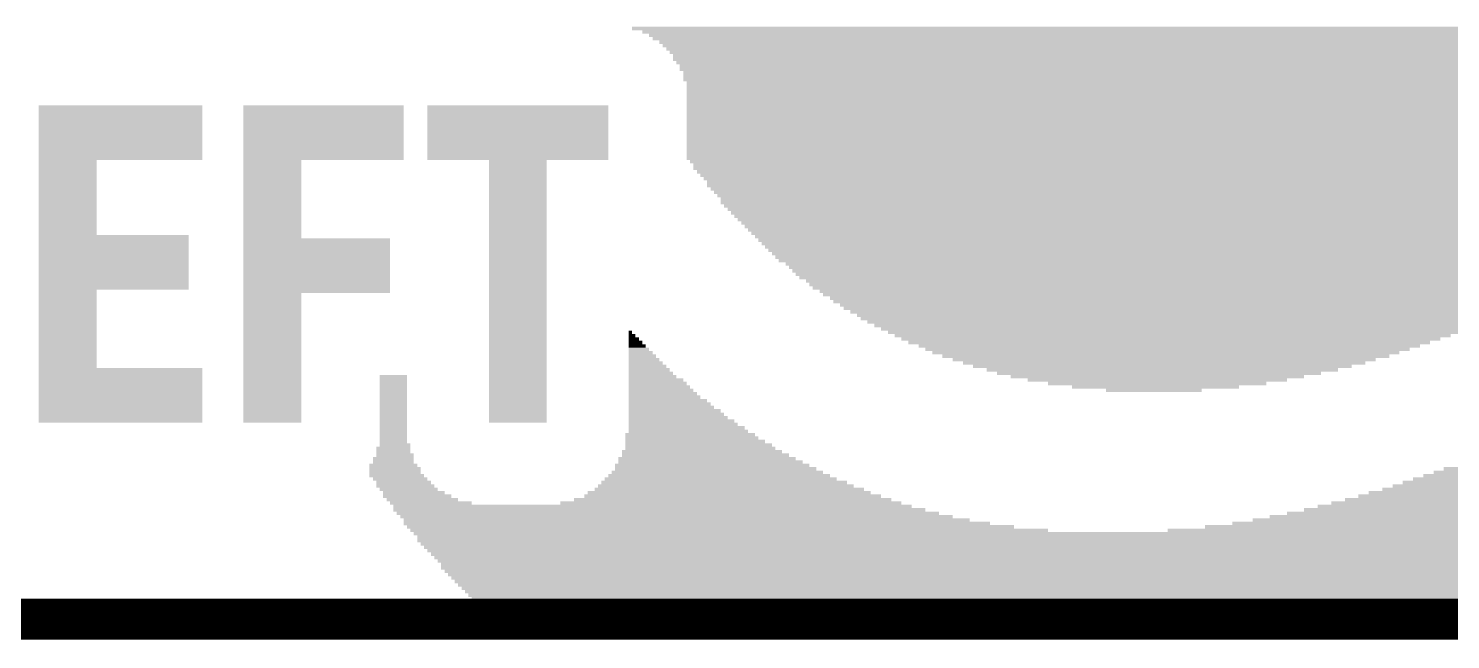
# Model space of a CAD drawing. Extents: x -11 to 71.5, y -12.5 to 39.9.
# Drawn here: x 49.31 to 58.13, y -0.13 to 3.66 of the extents above; entities that cross this region are included whole.
import ezdxf

# ---------------------------------------------------------------- set-up
doc = ezdxf.new("R2010")
doc.units = 0
for name, color, linetype in [('1', 12, 'CONTINUOUS'), ('16', 132, 'CONTINUOUS'), ('20', 4, 'CONTINUOUS'), ('21', 40, 'CONTINUOUS'), ('47', 253, 'CONTINUOUS')]:
    doc.layers.add(name, color=color, linetype=linetype)

# ---------------------------------------------------------------- blocks, each defined once
blk = doc.blocks.new('RECT')
blk.add_solid([(-0.5, -0.5), (0.5, -0.5), (-0.5, 0.5), (0.5, 0.5)])

msp = doc.modelspace()

# ---------------------------------------------------------------- linework, layer by layer
at = {"layer": '1', "const_width": 0.254}
msp.add_lwpolyline([(0, 0), (65.024, 0)], dxfattribs=at)
at = {"layer": '16', "const_width": 0.254}
msp.add_lwpolyline([(0, 0), (65.024, 0)], dxfattribs=at)
at = {"layer": '20'}
msp.add_line((3, 0), (62, 0), dxfattribs=at)
at = {"layer": '47', "const_width": 0.13}
msp.add_lwpolyline([(31, 0), (71.45, 0)], dxfattribs=at)

# ---------------------------------------------------------------- block references
at = {"layer": '21', "yscale": 0.0212}
for p, xscale in [((57.0736, 3.6617), 8.043), ((57.0948, 3.6405), 7.9583), ((57.1054, 3.6194), 7.8949), ((57.1054, 3.5982), 7.8525), ((57.1054, 3.577), 7.7679), ((57.1054, 3.5559), 7.7255), ((57.1054, 3.5347), 7.6832), ((57.1054, 3.5135), 7.6409), ((57.0948, 3.4712), 7.5774), ((57.1054, 3.4924), 7.5985), ((57.0948, 3.45), 7.535), ((57.0948, 3.4289), 7.4927), ((57.0842, 3.4077), 7.4715), ((57.0736, 3.3865), 7.408), ((57.0631, 3.3654), 7.3869), ((57.0525, 3.3442), 7.3657), ((57.0207, 3.2595), 7.2599), ((57.0525, 3.323), 7.3234), ((57.0419, 3.3019), 7.3022), ((57.0313, 3.2807), 7.281), ((49.8773, 3.1749), 1.016), ((51.1366, 3.1749), 0.9948), ((52.3431, 3.1749), 1.1218), ((56.989, 3.2172), 7.1964), ((56.9784, 3.196), 7.1752), ((56.9678, 3.1749), 7.154), ((56.9996, 3.2384), 7.2175), ((49.8773, 3.1537), 1.016), ((49.8773, 3.1325), 1.016), ((49.8773, 3.1114), 1.016), ((49.8773, 3.0902), 1.016), ((51.1366, 3.1537), 0.9948), ((51.1366, 3.1325), 0.9948), ((51.1366, 3.1114), 0.9948), ((51.1366, 3.0902), 0.9948), ((52.3431, 3.1537), 1.1218), ((52.3431, 3.1325), 1.1218), ((52.3431, 3.1114), 1.1218), ((52.3431, 3.0902), 1.1218), ((56.9572, 3.1537), 7.1329), ((56.9361, 3.1325), 7.0906), ((56.9255, 3.1114), 7.0694), ((56.9149, 3.0902), 7.0482), ((49.8773, 3.069), 1.016), ((49.8773, 3.0479), 1.016), ((49.8773, 3.0267), 1.016), ((49.8773, 3.0055), 1.016), ((51.1366, 3.069), 0.9948), ((51.1366, 3.0479), 0.9948), ((51.1366, 3.0267), 0.9948), ((51.1366, 3.0055), 0.9948), ((52.3431, 3.069), 1.1218), ((52.3431, 3.0479), 1.1218), ((52.3431, 3.0267), 1.1218), ((52.3431, 3.0055), 1.1218), ((56.9043, 3.069), 7.0271), ((56.8831, 3.0479), 6.9847), ((56.8726, 3.0267), 6.9636), ((56.862, 3.0055), 6.9424), ((49.8773, 2.9844), 1.016), ((49.8773, 2.9632), 1.016), ((49.8773, 2.942), 1.016), ((49.8773, 2.9209), 1.016), ((51.1366, 2.9844), 0.9948), ((51.1366, 2.9632), 0.9948), ((51.1366, 2.942), 0.9948), ((51.1366, 2.9209), 0.9948), ((52.3431, 2.9844), 1.1218), ((52.3431, 2.9632), 1.1218), ((52.3431, 2.942), 1.1218), ((52.3431, 2.9209), 1.1218), ((56.8302, 2.9632), 6.8789), ((56.8408, 2.9844), 6.9001), ((56.8196, 2.942), 6.8577), ((56.8091, 2.9209), 6.8366), ((49.8773, 2.8997), 1.016), ((49.8773, 2.8786), 1.016), ((49.8773, 2.8574), 1.016), ((49.5492, 2.8362), 0.3598), ((49.5492, 2.8151), 0.3598), ((51.1366, 2.8997), 0.9948), ((51.1366, 2.8786), 0.9948), ((51.1366, 2.8574), 0.9948), ((50.8191, 2.8362), 0.3598), ((50.8191, 2.8151), 0.3598), ((52.3431, 2.8997), 1.1218), ((52.3431, 2.8786), 1.1218), ((52.3431, 2.8574), 1.1218), ((52.3431, 2.8362), 0.3598), ((52.3431, 2.8151), 0.3598), ((56.7773, 2.8786), 6.7731), ((56.7667, 2.8574), 6.7519), ((56.7879, 2.8997), 6.7942), ((56.7561, 2.8362), 6.6884), ((56.7561, 2.8151), 6.6461), ((49.5492, 2.7939), 0.3598), ((49.5492, 2.7727), 0.3598), ((49.5492, 2.7516), 0.3598), ((49.5492, 2.7304), 0.3598), ((50.8191, 2.7939), 0.3598), ((50.8191, 2.7727), 0.3598), ((50.8191, 2.7516), 0.3598), ((50.8191, 2.7304), 0.3598), ((52.3431, 2.7939), 0.3598), ((52.3431, 2.7727), 0.3598), ((52.3431, 2.7516), 0.3598), ((52.3431, 2.7304), 0.3598), ((56.735, 2.7939), 6.6037), ((56.735, 2.7727), 6.5614), ((56.735, 2.7516), 6.5191), ((56.7244, 2.7304), 6.4556), ((49.5492, 2.7092), 0.3598), ((49.5492, 2.6881), 0.3598), ((49.5492, 2.6669), 0.3598), ((49.5492, 2.6457), 0.3598), ((50.8191, 2.7092), 0.3598), ((50.8191, 2.6881), 0.3598), ((50.8191, 2.6669), 0.3598), ((50.8191, 2.6457), 0.3598), ((52.3431, 2.7092), 0.3598), ((52.3431, 2.6881), 0.3598), ((52.3431, 2.6669), 0.3598), ((52.3431, 2.6457), 0.3598), ((56.7032, 2.6881), 6.3709), ((56.7244, 2.7092), 6.4132), ((56.7032, 2.6669), 6.3286), ((56.6926, 2.6457), 6.2651), ((49.5492, 2.6246), 0.3598), ((49.5492, 2.6034), 0.3598), ((49.5492, 2.5822), 0.3598), ((49.5492, 2.5611), 0.3598), ((50.8191, 2.6246), 0.3598), ((50.8191, 2.6034), 0.3598), ((50.8191, 2.5822), 0.3598), ((50.8191, 2.5611), 0.3598), ((52.3431, 2.6246), 0.3598), ((52.3431, 2.6034), 0.3598), ((52.3431, 2.5822), 0.3598), ((52.3431, 2.5611), 0.3598), ((56.6927, 2.6246), 6.2228), ((56.6821, 2.6034), 6.1593), ((56.6715, 2.5822), 6.1381), ((56.6609, 2.5611), 6.0746), ((49.5492, 2.5399), 0.3598), ((49.5492, 2.5187), 0.3598), ((49.5492, 2.4976), 0.3598), ((49.5492, 2.4764), 0.3598), ((50.8191, 2.5399), 0.3598), ((50.8191, 2.5187), 0.3598), ((50.8191, 2.4976), 0.3598), ((50.8191, 2.4764), 0.3598), ((52.3431, 2.5399), 0.3598), ((52.3431, 2.5187), 0.3598), ((52.3431, 2.4976), 0.3598), ((52.3431, 2.4764), 0.3598), ((56.6609, 2.5399), 6.0323), ((56.6503, 2.5187), 5.9688), ((56.6503, 2.4976), 5.9264), ((56.6397, 2.4764), 5.8629), ((49.5492, 2.4552), 0.3598), ((49.5492, 2.4341), 0.3598), ((49.5492, 2.4129), 0.3598), ((49.5492, 2.3917), 0.3598), ((50.8191, 2.4552), 0.3598), ((50.8191, 2.4341), 0.3598), ((50.8191, 2.4129), 0.3598), ((50.8191, 2.3917), 0.3598), ((52.3431, 2.4552), 0.3598), ((52.3431, 2.4341), 0.3598), ((52.3431, 2.4129), 0.3598), ((52.3431, 2.3917), 0.3598), ((56.6397, 2.4552), 5.8206), ((56.6292, 2.4341), 5.7571), ((56.6186, 2.4129), 5.6936), ((56.6186, 2.3917), 5.6513), ((49.8349, 2.3706), 0.9313), ((49.8349, 2.3494), 0.9313), ((49.8349, 2.3282), 0.9313), ((49.8349, 2.3071), 0.9313), ((49.8349, 2.2859), 0.9313), ((50.8191, 2.3706), 0.3598), ((51.0943, 2.3494), 0.9101), ((51.0943, 2.3282), 0.9101), ((51.0943, 2.3071), 0.9101), ((51.0943, 2.2859), 0.9101), ((52.3431, 2.3706), 0.3598), ((52.3431, 2.3494), 0.3598), ((52.3431, 2.3282), 0.3598), ((52.3431, 2.3071), 0.3598), ((52.3431, 2.2859), 0.3598), ((56.608, 2.3706), 5.5878), ((56.5974, 2.3494), 5.5243), ((56.5974, 2.3282), 5.4819), ((56.5868, 2.3071), 5.4184), ((56.5762, 2.2859), 5.355), ((49.8349, 2.2647), 0.9313), ((49.8349, 2.2436), 0.9313), ((49.8349, 2.2224), 0.9313), ((49.8349, 2.2012), 0.9313), ((51.0943, 2.2647), 0.9101), ((51.0943, 2.2436), 0.9101), ((51.0943, 2.2224), 0.9101), ((51.0943, 2.2012), 0.9101), ((52.3431, 2.2647), 0.3598), ((52.3431, 2.2436), 0.3598), ((52.3431, 2.2224), 0.3598), ((52.3431, 2.2012), 0.3598), ((56.5657, 2.2647), 5.2915), ((56.5657, 2.2436), 5.2491), ((56.5551, 2.2224), 5.1856), ((56.5551, 2.2012), 5.101), ((49.8349, 2.1801), 0.9313), ((49.8349, 2.1589), 0.9313), ((49.8349, 2.1377), 0.9313), ((49.8349, 2.1166), 0.9313), ((51.0943, 2.1801), 0.9101), ((51.0943, 2.1589), 0.9101), ((51.0943, 2.1377), 0.9101), ((51.0943, 2.1166), 0.9101), ((52.3431, 2.1801), 0.3598), ((52.3431, 2.1589), 0.3598), ((52.3431, 2.1377), 0.3598), ((52.3431, 2.1166), 0.3598), ((56.5445, 2.1801), 5.0375), ((56.5339, 2.1589), 4.974), ((56.5233, 2.1377), 4.9105), ((56.5127, 2.1166), 4.847), ((49.8349, 2.0954), 0.9313), ((49.8349, 2.0743), 0.9313), ((49.8349, 2.0531), 0.9313), ((49.5492, 2.0319), 0.3598), ((51.0943, 2.0954), 0.9101), ((51.0943, 2.0743), 0.9101), ((51.0943, 2.0531), 0.9101), ((51.0943, 2.0319), 0.9101), ((52.3431, 2.0954), 0.3598), ((52.3431, 2.0743), 0.3598), ((52.3431, 2.0531), 0.3598), ((52.3431, 2.0319), 0.3598), ((56.5233, 2.0954), 4.7835), ((56.5127, 2.0743), 4.72), ((56.5022, 2.0531), 4.6565), ((56.4916, 2.0319), 4.5507), ((49.5492, 2.0108), 0.3598), ((49.5492, 1.9896), 0.3598), ((49.5492, 1.9684), 0.3598), ((49.5492, 1.9473), 0.3598), ((50.8191, 2.0108), 0.3598), ((50.8191, 1.9896), 0.3598), ((50.8191, 1.9684), 0.3598), ((50.8191, 1.9473), 0.3598), ((52.3431, 2.0108), 0.3598), ((52.3431, 1.9896), 0.3598), ((52.3431, 1.9684), 0.3598), ((52.3431, 1.9473), 0.3598), ((56.481, 2.0108), 4.4872), ((56.481, 1.9896), 4.4025), ((56.4704, 1.9684), 4.339), ((56.4704, 1.9473), 4.2543), ((49.5492, 1.9261), 0.3598), ((49.5492, 1.9049), 0.3598), ((49.5492, 1.8838), 0.3598), ((49.5492, 1.8626), 0.3598), ((50.8191, 1.9261), 0.3598), ((50.8191, 1.9049), 0.3598), ((50.8191, 1.8838), 0.3598), ((50.8191, 1.8626), 0.3598), ((52.3431, 1.9261), 0.3598), ((52.3431, 1.9049), 0.3598), ((52.3431, 1.8838), 0.3598), ((52.3431, 1.8626), 0.3598), ((56.4598, 1.9261), 4.1908), ((56.4492, 1.9049), 4.085), ((56.4492, 1.8838), 4.0003), ((56.4387, 1.8626), 3.9368), ((49.5492, 1.8414), 0.3598), ((49.5492, 1.8203), 0.3598), ((49.5492, 1.7991), 0.3598), ((49.5492, 1.7779), 0.3598), ((49.5492, 1.7568), 0.3598), ((50.8191, 1.8414), 0.3598), ((50.8191, 1.8203), 0.3598), ((50.8191, 1.7991), 0.3598), ((50.8191, 1.7779), 0.3598), ((50.8191, 1.7568), 0.3598), ((52.3431, 1.8414), 0.3598), ((52.3431, 1.8203), 0.3598), ((52.3431, 1.7991), 0.3598), ((52.3431, 1.7779), 0.3598), ((52.3431, 1.7568), 0.3598), ((53.0415, 1.7779), 0.0212), ((53.0521, 1.7568), 0.0423), ((56.4281, 1.8414), 3.831), ((56.4281, 1.8203), 3.7463), ((56.4175, 1.7991), 3.6405), ((56.4175, 1.7779), 3.5559), ((56.4069, 1.7568), 3.45), ((49.5492, 1.7356), 0.3598), ((49.5492, 1.7144), 0.3598), ((49.5492, 1.6933), 0.3598), ((49.5492, 1.6721), 0.3598), ((50.8191, 1.7356), 0.3598), ((50.8191, 1.7144), 0.3598), ((50.8191, 1.6933), 0.3598), ((50.8191, 1.6721), 0.3598), ((52.3431, 1.7356), 0.3598), ((52.3431, 1.7144), 0.3598), ((52.3431, 1.6933), 0.3598), ((52.3431, 1.6721), 0.3598), ((53.0627, 1.7356), 0.0635), ((53.0733, 1.7144), 0.0847), ((53.0839, 1.6933), 0.1058), ((53.0945, 1.6721), 0.127), ((56.3963, 1.7356), 3.3442), ((56.3857, 1.7144), 3.2384), ((56.3857, 1.6933), 3.1114), ((56.3752, 1.6721), 3.0055), ((49.5492, 1.6509), 0.3598), ((49.5492, 1.6298), 0.3598), ((49.5492, 1.6086), 0.3598), ((49.5492, 1.5874), 0.3598), ((50.8191, 1.6509), 0.3598), ((50.8191, 1.6298), 0.3598), ((50.8191, 1.6086), 0.3598), ((50.8191, 1.5874), 0.3598), ((52.3431, 1.6509), 0.3598), ((52.3431, 1.6298), 0.3598), ((52.3431, 1.6086), 0.3598), ((52.3431, 1.5874), 0.3598), ((53.105, 1.6509), 0.1482), ((53.1156, 1.6298), 0.1693), ((53.1262, 1.6086), 0.1905), ((53.1368, 1.5874), 0.2117), ((56.3646, 1.6509), 2.8997), ((56.3646, 1.6298), 2.7727), ((56.354, 1.6086), 2.6246), ((56.354, 1.5874), 2.4976), ((49.5492, 1.5663), 0.3598), ((49.8773, 1.5451), 1.016), ((49.8773, 1.5239), 1.016), ((49.8773, 1.5028), 1.016), ((50.8191, 1.5663), 0.3598), ((50.8191, 1.5451), 0.3598), ((50.8191, 1.5239), 0.3598), ((50.8191, 1.5028), 0.3598), ((51.5705, 1.5028), 0.1693), ((52.3431, 1.5663), 0.3598), ((52.3431, 1.5451), 0.3598), ((52.3431, 1.5239), 0.3598), ((52.3431, 1.5028), 0.3598), ((53.1685, 1.5239), 0.2752), ((53.1791, 1.5028), 0.2963), ((53.1474, 1.5663), 0.2328), ((53.158, 1.5451), 0.254), ((56.3434, 1.5663), 2.3494), ((56.3434, 1.5451), 2.1801), ((56.3222, 1.5239), 2.0108), ((56.3117, 1.5028), 1.8203), ((49.8773, 1.4816), 1.016), ((49.8773, 1.4604), 1.016), ((49.8773, 1.4393), 1.016), ((49.8773, 1.4181), 1.016), ((50.8191, 1.4816), 0.3598), ((50.8191, 1.4604), 0.3598), ((50.8191, 1.4393), 0.3598), ((50.8191, 1.4181), 0.3598), ((51.5705, 1.4816), 0.1693), ((51.5705, 1.4604), 0.1693), ((51.5705, 1.4393), 0.1693), ((51.5705, 1.4181), 0.1693), ((52.3431, 1.4816), 0.3598), ((52.3431, 1.4604), 0.3598), ((52.3431, 1.4393), 0.3598), ((52.3431, 1.4181), 0.3598), ((53.2003, 1.4816), 0.3387), ((53.232, 1.4181), 0.4022), ((53.2109, 1.4604), 0.3598), ((53.2215, 1.4393), 0.381), ((56.3117, 1.4816), 1.6086), ((56.3117, 1.4604), 1.3546), ((56.3011, 1.4393), 1.0371), ((56.2905, 1.4181), 0.5926), ((49.8773, 1.3969), 1.016), ((49.8773, 1.3758), 1.016), ((49.8773, 1.3546), 1.016), ((49.8773, 1.3334), 1.016), ((50.8191, 1.3969), 0.3598), ((50.8191, 1.3758), 0.3598), ((50.8191, 1.3546), 0.3598), ((50.8191, 1.3334), 0.3598), ((51.5705, 1.3969), 0.1693), ((51.5705, 1.3758), 0.1693), ((51.5705, 1.3546), 0.1693), ((51.5705, 1.3334), 0.1693), ((52.3431, 1.3969), 0.3598), ((52.3431, 1.3758), 0.3598), ((52.3431, 1.3546), 0.3598), ((52.3431, 1.3334), 0.3598), ((53.2532, 1.3758), 0.4445), ((53.2426, 1.3969), 0.4233), ((53.2744, 1.3546), 0.4868), ((53.285, 1.3334), 0.508), ((49.8773, 1.3123), 1.016), ((49.8773, 1.2911), 1.016), ((49.8773, 1.2699), 1.016), ((49.8773, 1.2488), 1.016), ((49.8773, 1.2276), 1.016), ((50.8191, 1.3123), 0.3598), ((50.8191, 1.2911), 0.3598), ((50.8191, 1.2699), 0.3598), ((50.8191, 1.2488), 0.3598), ((50.8191, 1.2276), 0.3598), ((51.5705, 1.3123), 0.1693), ((51.5705, 1.2911), 0.1693), ((51.5705, 1.2699), 0.1693), ((51.5705, 1.2488), 0.1693), ((51.5705, 1.2276), 0.1693), ((52.3431, 1.3123), 0.3598), ((52.3431, 1.2911), 0.3598), ((52.3431, 1.2699), 0.3598), ((52.3431, 1.2488), 0.3598), ((52.3431, 1.2276), 0.3598), ((53.2955, 1.3123), 0.5291), ((53.3167, 1.2911), 0.5715), ((53.3273, 1.2699), 0.5926), ((53.3379, 1.2488), 0.6138), ((53.359, 1.2276), 0.6561), ((51.5705, 1.2065), 0.1693), ((51.5705, 1.1853), 0.1693), ((51.5705, 1.1641), 0.1693), ((51.5705, 1.143), 0.1693), ((53.4119, 1.143), 0.8043), ((53.3696, 1.2065), 0.6773), ((53.3908, 1.1853), 0.7196), ((53.4014, 1.1641), 0.7408), ((51.5705, 1.0583), 0.2117), ((51.5705, 1.1218), 0.1693), ((51.5705, 1.1006), 0.1693), ((51.5811, 1.0795), 0.1905), ((53.4225, 1.1218), 0.8255), ((53.4437, 1.1006), 0.8678), ((53.4754, 1.0583), 0.9313), ((53.4649, 1.0795), 0.9101), ((51.5705, 0.9948), 0.254), ((51.5705, 0.9736), 0.254), ((51.5705, 1.0371), 0.2117), ((51.5811, 1.016), 0.2328), ((53.5389, 0.9736), 1.143), ((53.5178, 0.9948), 1.1006), ((53.486, 1.0371), 0.9948), ((53.5072, 1.016), 1.0371), ((51.5705, 0.9525), 0.2963), ((51.5811, 0.9313), 0.3175), ((51.5811, 0.9101), 0.3175), ((51.5917, 0.889), 0.3387), ((53.5919, 0.889), 1.3758), ((53.5813, 0.9101), 1.3123), ((53.5495, 0.9525), 1.2065), ((53.5707, 0.9313), 1.2488), ((59.3913, 0.889), 2.8574), ((59.4336, 0.9101), 2.8151), ((59.476, 0.9313), 2.7727), ((51.6129, 0.8678), 0.3387), ((51.634, 0.8466), 0.3387), ((51.6446, 0.8255), 0.3598), ((51.6658, 0.8043), 0.3598), ((53.6554, 0.8043), 1.6721), ((53.6342, 0.8255), 1.5874), ((53.6236, 0.8466), 1.5239), ((53.6024, 0.8678), 1.4393), ((59.2008, 0.8043), 2.9844), ((59.2537, 0.8255), 2.9632), ((59.296, 0.8466), 2.9209), ((59.3384, 0.8678), 2.8786), ((51.6975, 0.7831), 0.381), ((51.7187, 0.762), 0.4233), ((51.7504, 0.7408), 0.4445), ((51.8033, 0.7196), 0.508), ((53.1791, 0.6985), 3.2172), ((53.6659, 0.7196), 2.1166), ((53.6765, 0.7408), 1.9684), ((53.6765, 0.762), 1.8414), ((53.6554, 0.7831), 1.7568), ((58.9256, 0.6985), 3.2384), ((58.9891, 0.7196), 3.196), ((59.0421, 0.7408), 3.1325), ((59.1056, 0.762), 3.0902), ((59.1479, 0.7831), 3.0479), ((53.2215, 0.6773), 3.3019), ((53.2744, 0.6561), 3.3654), ((53.3273, 0.635), 3.4289), ((53.3908, 0.6138), 3.5135), ((58.6717, 0.6138), 3.5347), ((58.7352, 0.635), 3.45), ((58.8092, 0.6561), 3.3865), ((58.8727, 0.6773), 3.3019), ((53.4543, 0.5926), 3.6405), ((53.5389, 0.5715), 3.7675), ((53.6554, 0.5503), 3.958), ((56.0048, 0.5291), 8.6145), ((58.3542, 0.5503), 3.958), ((58.4917, 0.5715), 3.7675), ((58.587, 0.5926), 3.6194), ((56.0048, 0.508), 8.5722), ((55.9836, 0.4868), 8.5298), ((55.9836, 0.4656), 8.4875), ((55.973, 0.4445), 8.424), ((55.973, 0.4233), 8.3817), ((55.9624, 0.4022), 8.3182), ((55.9518, 0.381), 8.2547), ((55.9518, 0.3598), 8.2123), ((55.9307, 0.3175), 8.1277), ((55.9413, 0.3387), 8.1488), ((55.9201, 0.2963), 8.0642), ((55.9201, 0.2752), 8.0218), ((55.9095, 0.254), 7.9583), ((55.8989, 0.2328), 7.8949), ((55.8989, 0.2117), 7.8525), ((55.8883, 0.1905), 7.789), ((55.8883, 0.1693), 7.7467), ((55.8778, 0.1482), 7.6832), ((55.8672, 0.127), 7.6197), ((55.8566, 0.1058), 7.5562), ((55.8566, 0.0847), 7.5139), ((55.846, 0.0635), 7.4504), ((55.8354, 0.0423), 7.3869), ((55.846, 0.0212), 7.3234), ((55.8354, 0), 7.2599)]:
    msp.add_blockref('RECT', p, dxfattribs=dict(at, xscale=xscale))

doc.saveas('drawing.dxf')
